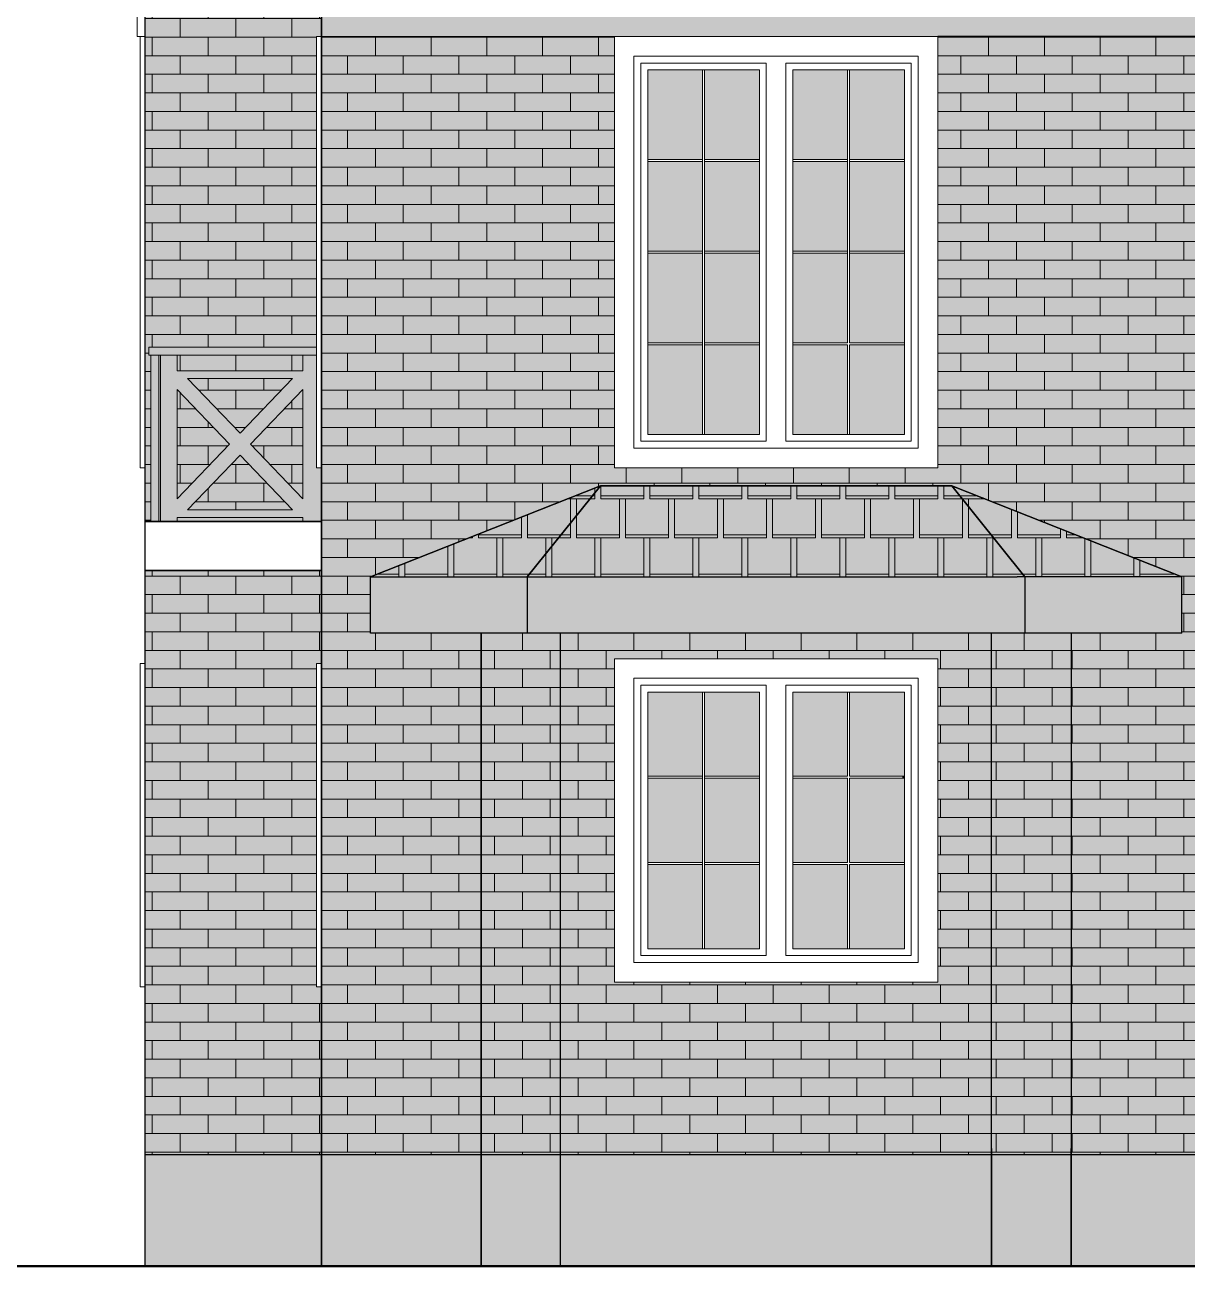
# Model space of a CAD drawing. Header units: millimetres. Extents: x -56498 to 234605, y -296269 to -29969.
# Drawn here: x 206451 to 212382, y -106517 to -100182 of the extents above; entities that cross this region are included whole.
import ezdxf

# ---------------------------------------------------------------- set-up
doc = ezdxf.new("R2010")
doc.units = ezdxf.units.MM
doc.header["$LTSCALE"] = 100
for name, color, linetype, lineweight in [('0.3', 7, 'Continuous', 30), ('0.5', 7, 'Continuous', 50), ('Тонкі 0.18', 142, 'Continuous', 18), ('Штрихування 0.09', 253, 'Continuous', 9)]:
    doc.layers.add(name, color=color, linetype=linetype, lineweight=lineweight)

msp = doc.modelspace()

# ---------------------------------------------------------------- hatches: boundary and pattern name
at = {"layer": 'Тонкі 0.18', "ltscale": 0.75, "true_color": 0xf4ebd8}
h = msp.add_hatch(color=254, dxfattribs=at)
h.paths.add_polyline_path([(207870.297, -102696.587), (207227.916, -102696.587), (207227.916, -102716.592), (207870.297, -102716.592)], flags=17)
h.paths.add_polyline_path([(207144.102, -101866.617), (207134.122, -101866.617), (207134.122, -102716.592), (207144.102, -102716.592)], flags=17)
h.paths.add_polyline_path([(207939.166, -104241.549), (207064.128, -104241.549), (207064.128, -105946.592), (207964.153, -105946.592), (207964.153, -105091.65), (207939.166, -105091.65)])
h.paths.add_polyline_path([(207939.166, -100241.645), (207964.153, -100241.645), (207964.153, -100121.588), (207964.153, -99172.014), (207459.141, -99994.328), (207459.141, -99901.809), (207064.128, -99901.809), (207064.128, -101066.625), (207939.166, -101066.625)])
h.paths.add_polyline_path([(207939.166, -101066.625), (207064.128, -101066.625), (207064.128, -102716.592), (207094.128, -102716.592), (207094.128, -101866.617), (207084.148, -101866.617), (207084.148, -101826.623), (207144.102, -101826.623), (207939.166, -101826.623)])
h.paths.add_polyline_path([(207939.166, -103441.616), (207964.153, -103441.616), (207964.153, -102966.591), (207064.128, -102966.591), (207064.128, -104241.586), (207939.166, -104241.586)])
h.paths.add_polyline_path([(207870.297, -101866.617), (207227.916, -101866.617), (207227.916, -101946.605), (207870.297, -101946.605)], flags=17)
h.paths.add_polyline_path([(207816.871, -101986.599), (207281.342, -101986.599), (207549.144, -102265.882)], flags=17)
h.paths.add_polyline_path([(207495.644, -102321.634), (207227.916, -102042.351), (207227.916, -102600.841)], flags=17)
h.paths.add_polyline_path([(207549.144, -102377.385), (207281.342, -102656.593), (207816.871, -102656.593)], flags=17)
h.paths.add_polyline_path([(207870.297, -102042.351), (207602.569, -102321.634), (207870.297, -102600.841)], flags=17)
h = msp.add_hatch(color=254, dxfattribs=at)
h.paths.add_polyline_path([(212604.153, -100241.645), (211109.175, -100241.645), (211109.175, -101066.625), (212604.153, -101066.625)])
h.paths.add_polyline_path([(209459.141, -100241.645), (207964.153, -100241.645), (207964.153, -101066.625), (209459.141, -101066.625)])
h.paths.add_polyline_path([(209459.141, -101066.625), (207964.153, -101066.625), (207964.153, -105946.592), (208779.191, -105946.592), (208779.191, -103286.817), (208214.153, -103286.817), (208214.153, -102998.08), (209387.707, -102533.459), (211180.609, -102533.459), (212354.164, -102998.08), (212354.164, -103286.817), (211789.114, -103286.817), (211789.114, -105916.592), (211789.114, -105946.592), (212604.153, -105946.592), (212604.153, -105341.593), (212604.153, -104741.608), (212604.153, -103214.633), (212604.153, -101066.625), (211109.175, -101066.625), (211109.175, -102441.616), (209459.141, -102441.616)])
at = {"layer": 'Тонкі 0.18', "ltscale": 0.75, "true_color": 0xa64f21}
h = msp.add_hatch(color=34, dxfattribs=at)
h.paths.add_polyline_path([(211180.609, -102533.459), (209387.707, -102533.459), (209014.153, -102998.08), (209054.324, -102998.08), (211513.917, -102998.08), (211554.164, -102998.08)])
h.paths.add_polyline_path([(209387.707, -102533.459), (208214.153, -102998.08), (209014.153, -102998.08)])
h.paths.add_polyline_path([(211180.609, -102533.459), (211554.164, -102998.08), (212354.164, -102998.08)])
at = {"layer": 'Тонкі 0.18', "ltscale": 0.75, "true_color": 0xf4ebd8}
h = msp.add_hatch(color=254, dxfattribs=at)
h.paths.add_polyline_path([(211384.112, -103286.817), (209184.193, -103286.817), (209184.193, -104241.586), (209459.141, -104241.586), (209459.141, -103416.569), (211109.1, -103416.569), (211109.175, -103416.569), (211109.175, -104241.586), (211384.112, -104241.586)])
h.paths.add_polyline_path([(211384.112, -104241.586), (211109.175, -104241.586), (211109.175, -105066.603), (209459.141, -105066.603), (209459.141, -104241.586), (209184.193, -104241.586), (209184.193, -105946.592), (211384.112, -105946.592), (211384.112, -105916.592)])
h.paths.add_polyline_path([(211789.114, -103286.817), (211384.112, -103286.817), (211384.112, -105916.592), (211384.112, -105946.592), (211789.114, -105946.592), (211789.114, -105916.592)])
h.paths.add_polyline_path([(209184.193, -103286.817), (208779.191, -103286.817), (208779.191, -105946.592), (209184.193, -105946.592)])
at = {"layer": 'Тонкі 0.18', "ltscale": 0.75, "true_color": 0xcfd0cf}
h = msp.add_hatch(color=254, dxfattribs=at)
h.paths.add_polyline_path([(221904.129, -105946.592), (221004.104, -105946.592), (221004.104, -106516.577), (221904.129, -106516.577)])
h.paths.add_polyline_path([(221004.104, -105946.592), (220189.066, -105946.592), (220189.066, -106516.577), (221004.104, -106516.577)])
h.paths.add_polyline_path([(220189.066, -105946.592), (219784.064, -105946.592), (219784.064, -106516.577), (220189.066, -106516.577)])
h.paths.add_polyline_path([(219784.064, -105946.592), (217584.145, -105946.592), (217584.145, -106516.577), (219784.064, -106516.577)])
h.paths.add_polyline_path([(217584.145, -105946.592), (217179.143, -105946.592), (217179.143, -106516.577), (217584.145, -106516.577)])
h.paths.add_polyline_path([(217179.143, -105946.592), (216364.104, -105946.592), (216364.104, -106516.577), (216559.089, -106516.577), (217179.143, -106516.577)])
h.paths.add_polyline_path([(215014.104, -105946.592), (213954.153, -105946.592), (213954.153, -106341.594), (213954.153, -106516.577), (215014.104, -106516.577)])
h.paths.add_polyline_path([(212604.153, -105946.592), (211789.114, -105946.592), (211789.114, -106516.577), (212604.153, -106516.577)])
h.paths.add_polyline_path([(211789.114, -105946.592), (211384.112, -105946.592), (211384.112, -106516.577), (211789.114, -106516.577)])
h.paths.add_polyline_path([(211384.112, -105946.592), (209184.193, -105946.592), (209184.193, -106516.577), (211384.112, -106516.577)])
h.paths.add_polyline_path([(209184.193, -105946.592), (208779.191, -105946.592), (208779.191, -106516.577), (209184.193, -106516.577)])
h.paths.add_polyline_path([(208779.191, -105946.592), (207964.153, -105946.592), (207964.153, -106516.577), (208779.191, -106516.577)])
h.paths.add_polyline_path([(207964.153, -105946.592), (207064.128, -105946.592), (207064.128, -106516.577), (207964.153, -106516.577)])
at = {"layer": 'Штрихування 0.09', "true_color": 0xa64f21}
h = msp.add_hatch(color=34, dxfattribs=at)
h.paths.add_polyline_path([(212604.153, -99172.078), (212554.759, -99091.649), (208013.508, -99091.649), (207964.153, -99172.014), (207964.153, -100121.588), (208084.135, -100121.588), (208084.135, -99211.631), (212604.153, -99211.631)])
h.paths.add_polyline_path([(212604.153, -99211.631), (212484.171, -99211.631), (212484.171, -100121.588), (212604.153, -100121.588)], flags=17)
h.paths.add_polyline_path([(212604.153, -100121.588), (207964.153, -100121.588), (207964.153, -100241.645), (212604.153, -100241.645)])
h.paths.add_polyline_path([(211766.664, -99211.631), (211646.682, -99211.631), (211646.682, -100121.588), (211766.664, -100121.588)], flags=16)
h.paths.add_polyline_path([(210929.165, -99211.631), (210809.107, -99211.631), (210809.107, -99291.019), (210809.107, -100121.588), (210929.165, -100121.588)], flags=16)
h.paths.add_polyline_path([(210809.107, -99291.019), (210809.107, -99211.631), (210717.489, -99211.631), (210284.158, -99587.185), (209850.752, -99211.631), (209759.134, -99211.631), (209759.134, -99291.019), (210192.54, -99666.647), (209759.134, -100042.201), (209759.134, -100121.588), (209850.752, -100121.588), (210284.158, -99746.035), (210717.489, -100121.588), (210809.107, -100121.588), (210809.107, -100042.201), (210375.777, -99666.647)], flags=17)
h.paths.add_polyline_path([(209759.134, -99211.631), (209639.152, -99211.631), (209639.152, -100121.588), (209759.134, -100121.588), (209759.134, -100042.201)])
h.paths.add_polyline_path([(208921.634, -99211.631), (208801.652, -99211.631), (208801.652, -100121.588), (208921.634, -100121.588)], flags=16)
at = {"layer": 'Штрихування 0.09', "ltscale": 0.75}
h = msp.add_hatch(dxfattribs=at)
h.set_pattern_fill('AR-BRSTD', color=256, scale=1.4, style=0)
h.paths.add_polyline_path([(207939.166, -104241.549), (207064.128, -104241.549), (207064.128, -105946.592), (207964.153, -105946.592), (207964.153, -105091.65), (207939.166, -105091.65)])
h.paths.add_polyline_path([(207939.166, -100241.645), (207964.153, -100241.645), (207964.153, -100121.588), (207964.153, -99172.014), (207459.141, -99994.328), (207459.141, -99901.809), (207064.128, -99901.809), (207064.128, -101066.625), (207939.166, -101066.625)])
h.paths.add_polyline_path([(207939.166, -101066.625), (207064.128, -101066.625), (207064.128, -102716.592), (207094.128, -102716.592), (207094.128, -101866.617), (207084.148, -101866.617), (207084.148, -101826.623), (207144.102, -101826.623), (207939.166, -101826.623)])
h.paths.add_polyline_path([(207939.166, -103441.616), (207964.153, -103441.616), (207964.153, -102966.591), (207064.128, -102966.591), (207064.128, -104241.586), (207939.166, -104241.586)])
h.paths.add_polyline_path([(207870.297, -101866.617), (207227.916, -101866.617), (207227.916, -101946.605), (207870.297, -101946.605)], flags=17)
h.paths.add_polyline_path([(207816.871, -101986.599), (207281.342, -101986.599), (207549.144, -102265.882)], flags=17)
h.paths.add_polyline_path([(207495.644, -102321.634), (207227.916, -102042.351), (207227.916, -102600.841)], flags=17)
h.paths.add_polyline_path([(207549.144, -102377.385), (207281.342, -102656.593), (207816.871, -102656.593)], flags=17)
h.paths.add_polyline_path([(207870.297, -102042.351), (207602.569, -102321.634), (207870.297, -102600.841)], flags=17)
at = {"layer": 'Штрихування 0.09'}
h = msp.add_hatch(dxfattribs=at)
h.set_pattern_fill('AR-BRSTD', color=256, scale=1.4, style=0)
h.paths.add_polyline_path([(212604.153, -100241.645), (211109.175, -100241.645), (211109.175, -101066.625), (212604.153, -101066.625)])
h.paths.add_polyline_path([(209459.141, -100241.645), (207964.153, -100241.645), (207964.153, -101066.625), (209459.141, -101066.625)])
h.paths.add_polyline_path([(209459.141, -101066.625), (207964.153, -101066.625), (207964.153, -105946.592), (208779.191, -105946.592), (208779.191, -103286.817), (208214.153, -103286.817), (208214.153, -102998.08), (209387.707, -102533.459), (211180.609, -102533.459), (212354.164, -102998.08), (212354.164, -103286.817), (211789.114, -103286.817), (211789.114, -105916.592), (211789.114, -105946.592), (212604.153, -105946.592), (212604.153, -105341.593), (212604.153, -104741.608), (212604.153, -103214.633), (212604.153, -101066.625), (211109.175, -101066.625), (211109.175, -102441.616), (209459.141, -102441.616)])
for points in [[(210334.132, -100376.635), (210234.109, -100376.635), (210234.109, -100376.935), (210334.132, -100376.935), (210334.132, -100376.635)], [(210929.165, -104016.554), (210929.165, -104026.534), (210939.144, -104026.534), (210939.144, -104016.554), (210929.165, -104016.554)]]:
    msp.add_hatch(color=256, dxfattribs=at).paths.add_polyline_path(points, flags=0)
h = msp.add_hatch(color=7, dxfattribs=at)
h.set_gradient(color1=(209, 255, 255), color2=(250, 255, 255), one_color=1, tint=0.99, name='CYLINDER')
h.paths.add_polyline_path([(210939.144, -100411.601), (210659.111, -100411.601), (210659.111, -100869.094), (210939.144, -100869.094)])
h.paths.add_polyline_path([(210649.131, -100411.601), (210369.173, -100411.601), (210369.173, -100869.094), (210649.131, -100869.094)])
h.paths.add_polyline_path([(210649.131, -100879.148), (210369.173, -100879.148), (210369.173, -101336.641), (210649.131, -101336.641)])
h.paths.add_polyline_path([(210939.144, -100879.148), (210659.111, -100879.148), (210659.111, -101336.641), (210939.144, -101336.641)])
h.paths.add_polyline_path([(210939.144, -101346.62), (210659.111, -101346.62), (210659.111, -101804.113), (210939.144, -101804.113)])
h.paths.add_polyline_path([(210649.131, -101346.62), (210369.173, -101346.62), (210369.173, -101804.113), (210649.131, -101804.113)])
h.paths.add_polyline_path([(210649.131, -101814.093), (210369.173, -101814.093), (210369.173, -102271.585), (210649.131, -102271.585)])
h.paths.add_polyline_path([(210939.144, -101814.093), (210659.111, -101814.093), (210659.111, -102271.585), (210939.144, -102271.585)])
h.paths.add_polyline_path([(210199.143, -101814.093), (209919.11, -101814.093), (209919.11, -102271.585), (210199.143, -102271.585)])
h.paths.add_polyline_path([(209909.13, -101814.093), (209629.172, -101814.093), (209629.172, -102271.585), (209909.13, -102271.585)])
h.paths.add_polyline_path([(209909.13, -101346.62), (209629.172, -101346.62), (209629.172, -101804.113), (209909.13, -101804.113)])
h.paths.add_polyline_path([(210199.143, -101346.62), (209919.11, -101346.62), (209919.11, -101804.113), (210199.143, -101804.113)])
h.paths.add_polyline_path([(210199.143, -100879.148), (209919.11, -100879.148), (209919.11, -101336.641), (210199.143, -101336.641)])
h.paths.add_polyline_path([(209909.13, -100879.148), (209629.172, -100879.148), (209629.172, -101336.641), (209909.13, -101336.641)])
h.paths.add_polyline_path([(209909.13, -100411.601), (209629.172, -100411.601), (209629.172, -100869.094), (209909.13, -100869.094)])
h.paths.add_polyline_path([(210199.143, -100411.601), (209919.11, -100411.601), (209919.11, -100869.094), (210199.143, -100869.094)])
at = {"layer": 'Штрихування 0.09', "true_color": 0x8f4e35}
h = msp.add_hatch(color=27, dxfattribs=at)
h.paths.add_polyline_path([(207939.166, -101826.623), (207144.102, -101826.623), (207084.148, -101826.623), (207084.148, -101866.617), (207144.102, -101866.617), (207939.166, -101866.617)])
h.paths.add_polyline_path([(207939.166, -101866.617), (207870.297, -101866.617), (207870.297, -101946.605), (207227.916, -101946.605), (207227.916, -101866.617), (207144.102, -101866.617), (207144.102, -102716.592), (207227.916, -102716.592), (207227.916, -102696.587), (207870.297, -102696.587), (207870.297, -102716.592), (207964.153, -102716.592), (207964.153, -102441.616), (207939.166, -102441.616)])
h.paths.add_polyline_path([(207870.297, -102042.351), (207870.297, -102600.841), (207602.569, -102321.634)], flags=16)
h.paths.add_polyline_path([(207816.871, -101986.599), (207549.144, -102265.882), (207281.342, -101986.599)], flags=16)
h.paths.add_polyline_path([(207549.144, -102377.385), (207816.871, -102656.593), (207281.342, -102656.593)], flags=16)
h.paths.add_polyline_path([(207495.644, -102321.634), (207227.916, -102600.841), (207227.916, -102042.351)], flags=16)
h.paths.add_polyline_path([(207134.122, -101866.617), (207094.128, -101866.617), (207094.128, -102716.592), (207134.122, -102716.592)])
at = {"layer": 'Штрихування 0.09', "ltscale": 0.75}
h = msp.add_hatch(dxfattribs=at)
h.set_pattern_fill('SQSHNGLE', color=256, scale=500, style=0, pattern_type=2)
h.set_pattern_definition([(0, (42015, 0), (125, 200), [220, -30]), (0, (42015, 15), (125, 200), [220, -30]), (90, (42235, 0), (-125, 200), [200, -200]), (90, (42265, 0), (-125, 200), [200, -200])])
h.paths.add_polyline_path([(211180.609, -102533.459), (209387.707, -102533.459), (209014.153, -102998.08), (209054.324, -102998.08), (211513.917, -102998.08), (211554.164, -102998.08)])
h.paths.add_polyline_path([(209387.707, -102533.459), (208214.153, -102998.08), (209014.153, -102998.08)])
h.paths.add_polyline_path([(211180.609, -102533.459), (211554.164, -102998.08), (212354.164, -102998.08)])
at = {"layer": 'Штрихування 0.09', "true_color": 0xa64517}
h = msp.add_hatch(color=34, dxfattribs=at)
h.paths.add_polyline_path([(209014.153, -102998.08), (208214.153, -102998.08), (208214.153, -103286.817), (209014.153, -103286.817)])
h.paths.add_polyline_path([(211554.164, -102998.08), (211513.992, -102998.08), (209054.324, -102998.08), (209014.153, -102998.08), (209014.153, -103286.817), (211554.164, -103286.817)])
h.paths.add_polyline_path([(212354.164, -102998.08), (211554.164, -102998.08), (211554.164, -103286.817), (212354.164, -103286.817)])
at = {"layer": 'Штрихування 0.09', "ltscale": 0.75}
h = msp.add_hatch(dxfattribs=at)
h.set_pattern_fill('AR-BRSTD', color=256, scale=1.4, style=0)
h.set_pattern_definition([(0, (42000, 0), (0, 94.83852), []), (90, (42000, 0), (-142.24, 94.83852), [94.83852, -94.83852])])
h.paths.add_polyline_path([(211384.112, -103286.817), (209184.193, -103286.817), (209184.193, -104241.586), (209459.141, -104241.586), (209459.141, -103416.569), (211109.1, -103416.569), (211109.175, -103416.569), (211109.175, -104241.586), (211384.112, -104241.586)])
h.paths.add_polyline_path([(211384.112, -104241.586), (211109.175, -104241.586), (211109.175, -105066.603), (209459.141, -105066.603), (209459.141, -104241.586), (209184.193, -104241.586), (209184.193, -105946.592), (211384.112, -105946.592), (211384.112, -105916.592)])
h.paths.add_polyline_path([(211789.114, -103286.817), (211384.112, -103286.817), (211384.112, -105916.592), (211384.112, -105946.592), (211789.114, -105946.592), (211789.114, -105916.592)])
h.paths.add_polyline_path([(209184.193, -103286.817), (208779.191, -103286.817), (208779.191, -105946.592), (209184.193, -105946.592)])
at = {"layer": 'Штрихування 0.09'}
h = msp.add_hatch(color=7, dxfattribs=at)
h.set_gradient(color1=(209, 255, 255), color2=(250, 255, 255), one_color=1, tint=0.99, name='CYLINDER')
h.paths.add_polyline_path([(210939.144, -103586.6), (210659.111, -103586.6), (210659.111, -104016.554), (210939.144, -104016.554)])
h.paths.add_polyline_path([(210649.131, -103586.6), (210369.173, -103586.6), (210369.173, -104016.554), (210649.131, -104016.554)])
h.paths.add_polyline_path([(210649.131, -104026.534), (210369.173, -104026.534), (210369.173, -104456.563), (210649.131, -104456.563)])
h.paths.add_polyline_path([(210939.144, -104026.534), (210659.111, -104026.534), (210659.111, -104456.563), (210939.144, -104456.563)])
h.paths.add_polyline_path([(210939.144, -104466.543), (210659.111, -104466.543), (210659.111, -104896.572), (210939.144, -104896.572)])
h.paths.add_polyline_path([(210649.131, -104466.543), (210369.173, -104466.543), (210369.173, -104896.572), (210649.131, -104896.572)])
h.paths.add_polyline_path([(210199.143, -104466.543), (209919.11, -104466.543), (209919.11, -104896.572), (210199.143, -104896.572)])
h.paths.add_polyline_path([(209909.13, -104466.543), (209629.172, -104466.543), (209629.172, -104896.572), (209909.13, -104896.572)])
h.paths.add_polyline_path([(209909.13, -104026.534), (209629.172, -104026.534), (209629.172, -104456.563), (209909.13, -104456.563)])
h.paths.add_polyline_path([(210199.143, -104026.534), (209919.11, -104026.534), (209919.11, -104456.563), (210199.143, -104456.563)])
h.paths.add_polyline_path([(210199.143, -103586.6), (209919.11, -103586.6), (209919.11, -104016.554), (210199.143, -104016.554)])
h.paths.add_polyline_path([(209909.13, -103586.6), (209629.172, -103586.6), (209629.172, -104016.554), (209909.13, -104016.554)])
at = {"layer": 'Штрихування 0.09', "ltscale": 0.75}
h = msp.add_hatch(dxfattribs=at)
h.set_pattern_fill('FLGSTONE', scale=1000, angle=30, style=0, pattern_type=2)
h.set_pattern_definition([(30, (42000, 0), (-500, 866.0254), [200, -800]), (30, (42635.5, 459.3), (-500, 866.0254), [180, -820]), (30, (42632.8, 503.9), (-500, 866.0254), [160, -840]), (30, (42171.8, 422.5), (-500, 866.0254), [120, -40, 80, -760]), (30, (41850, 259.8), (-500, 866.0254), [60, -840, 60, -40]), (30, (42169.1, 467.1), (-500, 866.0254), [200, -800]), (30, (42626.7, 754.4), (-500, 866.0254), [140, -860]), (30, (42131.1, 653), (-500, 866.0254), [140, -40, 260, -560]), (30, (42128.4, 697.7), (-500, 866.0254), [240, -40, 60, -40, 40, -580]), (30, (41957.1, 714.3), (-500, 866.0254), [100, -900]), (30, (41937.1, 748.9), (-500, 866.0254), [120, -880]), (30, (42100.3, 866.2), (-500, 866.0254), [100, -900]), (30, (41743.9, 683.5), (-500, 866.0254), [100, -900]), (30, (42080.3, 900.9), (-500, 866.0254), [120, -880]), (30, (41689.3, 698.2), (-500, 866.0254), [120, -880]), (30, (41797.8, 830.1), (-500, 866.0254), [240, -240, 80, -40, 120, -280]), (30, (41777.8, 864.8), (-500, 866.0254), [240, -240, 240, -280]), (30, (41520, 831.4), (-500, 866.0254), [200, -800]), (120, (42000, 0), (-866.0254, -500), [300, -540, 120, -40]), (120, (42173.2, 100), (-866.0254, -500), [160, -600, 200, -40]), (120, (42207.8, 120), (-866.0254, -500), [160, -600, 60, -40, 100, -40]), (120, (42134.4, 447.1), (-866.0254, -500), [60, -940]), (120, (42169.1, 467.1), (-866.0254, -500), [60, -940]), (120, (42093.7, 677.7), (-866.0254, -500), [100, -900]), (120, (42128.4, 697.7), (-866.0254, -500), [100, -900]), (120, (42390.3, 363.9), (-866.0254, -500), [160, -460, 340, -40]), (120, (42342.3, 567.1), (-866.0254, -500), [180, -820]), (120, (42376.9, 587.1), (-866.0254, -500), [180, -820]), (120, (42355.7, 343.9), (-866.0254, -500), [160, -440, 100, -40, 220, -40]), (120, (42178.9, 1050.1), (-866.0254, -500), [180, -820]), (120, (42193.5, 1104.8), (-866.0254, -500), [160, -840]), (120, (42598.2, 483.9), (-866.0254, -500), [80, -920]), (120, (42632.8, 503.9), (-866.0254, -500), [80, -340, 280, -300]), (120, (42457.5, 887.7), (-866.0254, -500), [280, -720]), (120, (42592.1, 734.4), (-866.0254, -500), [160, -840]), (120, (42626.7, 754.4), (-866.0254, -500), [160, -840]), (120, (42771.4, 583.9), (-866.0254, -500), [180, -560, 220, -40]), (75, (41700, 519.6), (-500, 866.0253), [169.7056, -1244.508]), (75, (41881.96, 324.45), (-500, 866.0253), [169.7056, -1244.508]), (75, (41926.6, 327.1), (-500, 866.0253), [169.7056, -1244.508]), (75, (42090.5, 283.2), (-500, 866.0253), [169.7056, -1244.508]), (75, (42127.85, 258.56), (-500, 866.0253), [169.7056, -1244.058]), (75, (42568.9, 374.64), (-500, 866.0253), [113.137, -1301.0765]), (75, (42592.8, 573.2), (-500, 866.0253), [141.4213, -1272.792]), (75, (42555.5, 597.85), (-500, 866.0253), [141.4213, -1272.792]), (75, (42492.1, 907.65), (-500, 866.0253), [254.5584, -1159.655]), (75, (42546.74, 893), (-500, 866.0253), [84.853, -1329.3607]), (75, (42613.54, 377.3), (-500, 866.0253), [84.853, -1329.3607]), (75, (42078.4, 784.26), (-500, 866.0253), [84.853, -1329.3607]), (75, (42041.05, 808.9), (-500, 866.0253), [56.5685, -1357.645]), (165, (41912.5, 711.6), (-866.0253, -500), [84.853, -1329.3607]), (165, (41937.1, 748.9), (-866.0253, -500), [113.137, -1301.0765]), (345, (42421.4, 1190.14), (866.0253, 500), [141.4213, -1272.792]), (345, (41926.6, 327.1), (866.0253, 500), [169.7056, -1244.508]), (345, (41901.96, 289.8), (866.0253, 500), [197.99, -1216.2237]), (345, (41580, 727.46), (866.0253, 500), [113.137, -1301.0765]), (236.56505, (42355.7, 343.92), (-866.0254, -500), [268.33, -1967.738]), (236.56505, (42375.7, 309.3), (-866.0254, -500), [268.33, -1967.738]), (183.43495, (42101.77, 543.73), (-866.0254, -500), [134.16, -44.72, 223.61, -1833.578]), (183.43495, (42104.45, 499.1), (-866.0254, -500), [134.16, -44.72, 223.61, -1833.578]), (183.43495, (42588.9, 340), (-866.0254, -500), [178.8854, -2057.1826]), (183.43495, (42568.9, 374.64), (-866.0254, -500), [178.8854, -2057.1826]), (183.43495, (42558.2, 553.2), (-866.0254, -500), [178.8854, -2057.1826]), (183.43495, (42555.5, 597.85), (-866.0254, -500), [178.8854, -2057.1826]), (93.43495, (41923.2, 533), (-500, 866.0254), [178.8854, -2057.1826]), (93.43495, (41967.85, 535.7), (-500, 866.0254), [178.8854, -2057.1826]), (93.43495, (42221.58, 936.2), (-500, 866.0254), [134.16, -2101.908]), (93.43495, (42139.1, 519.1), (-500, 866.0254), [134.16, -2101.908]), (93.43495, (42101.77, 543.73), (-500, 866.0254), [134.16, -2101.908]), (93.43495, (42184.26, 960.86), (-500, 866.0254), [89.4427, -2146.6253]), (326.56505, (42186.94, 916.2), (500, -866.0254), [178.8854, -2057.1826]), (326.56505, (42221.58, 936.2), (500, -866.0254), [178.8854, -2057.1826])])
h.paths.add_polyline_path([(221904.129, -105946.592), (221004.104, -105946.592), (221004.104, -106516.577), (221904.129, -106516.577)])
h.paths.add_polyline_path([(221004.104, -105946.592), (220189.066, -105946.592), (220189.066, -106516.577), (221004.104, -106516.577)])
h.paths.add_polyline_path([(220189.066, -105946.592), (219784.064, -105946.592), (219784.064, -106516.577), (220189.066, -106516.577)])
h.paths.add_polyline_path([(219784.064, -105946.592), (217584.145, -105946.592), (217584.145, -106516.577), (219784.064, -106516.577)])
h.paths.add_polyline_path([(217584.145, -105946.592), (217179.143, -105946.592), (217179.143, -106516.577), (217584.145, -106516.577)])
h.paths.add_polyline_path([(217179.143, -105946.592), (216364.104, -105946.592), (216364.104, -106516.577), (216559.089, -106516.577), (217179.143, -106516.577)])
h.paths.add_polyline_path([(215014.104, -105946.592), (213954.153, -105946.592), (213954.153, -106341.594), (213954.153, -106516.577), (215014.104, -106516.577)])
h.paths.add_polyline_path([(212604.153, -105946.592), (211789.114, -105946.592), (211789.114, -106516.577), (212604.153, -106516.577)])
h.paths.add_polyline_path([(211789.114, -105946.592), (211384.112, -105946.592), (211384.112, -106516.577), (211789.114, -106516.577)])
h.paths.add_polyline_path([(211384.112, -105946.592), (209184.193, -105946.592), (209184.193, -106516.577), (211384.112, -106516.577)])
h.paths.add_polyline_path([(209184.193, -105946.592), (208779.191, -105946.592), (208779.191, -106516.577), (209184.193, -106516.577)])
h.paths.add_polyline_path([(208779.191, -105946.592), (207964.153, -105946.592), (207964.153, -106516.577), (208779.191, -106516.577)])
h.paths.add_polyline_path([(207964.153, -105946.592), (207064.128, -105946.592), (207064.128, -106516.577), (207964.153, -106516.577)])

# ---------------------------------------------------------------- linework, layer by layer
for p, q in [((207964.153, -100121.588), (207964.153, -100241.645)), ((212604.153, -100241.645), (211109.175, -100241.645))]:
    msp.add_line(p, q)
at = {"layer": '0.3'}
for p, q in [((207964.153, -100241.645), (207964.153, -99172.014)), ((207064.128, -99901.809), (207064.128, -104866.618)), ((207064.128, -99901.809), (207064.128, -106516.577)), ((207964.153, -100241.645), (207964.153, -106516.577)), ((207964.153, -106516.577), (207964.153, -100241.645)), ((209387.707, -102533.459), (208214.153, -102998.08)), ((208214.153, -102998.08), (209387.707, -102533.459)), ((209387.707, -102533.459), (208214.153, -102998.08)), ((209387.707, -102533.459), (209014.153, -102998.08)), ((209014.153, -102998.08), (209387.707, -102533.459)), ((209014.153, -102998.08), (209387.707, -102533.459)), ((211180.609, -102533.459), (209387.707, -102533.459)), ((209387.707, -102533.459), (211180.609, -102533.459)), ((211180.609, -102533.459), (209387.707, -102533.459)), ((211180.609, -102533.459), (211554.164, -102998.08)), ((211180.609, -102533.459), (212354.164, -102998.08)), ((211554.164, -102998.08), (211180.609, -102533.459)), ((212354.164, -102998.08), (211180.609, -102533.459)), ((211554.164, -102998.08), (211180.609, -102533.459)), ((211180.609, -102533.459), (212354.164, -102998.08)), ((207964.153, -102716.592), (207064.128, -102716.592)), ((207064.128, -102716.592), (207964.153, -102716.592)), ((207964.153, -102966.591), (207064.128, -102966.591)), ((207064.128, -102966.591), (207964.153, -102966.591)), ((208214.153, -102998.08), (209054.324, -102998.08)), ((208214.153, -103286.817), (208214.153, -102998.08)), ((208214.153, -102998.08), (209054.324, -102998.08)), ((209014.153, -102998.08), (209014.153, -103286.817)), ((209054.324, -102998.08), (211513.917, -102998.08)), ((209054.324, -102998.08), (211513.917, -102998.08)), ((212354.164, -102998.08), (211513.992, -102998.08)), ((212354.164, -102998.08), (211513.992, -102998.08)), ((211554.164, -102998.08), (211554.164, -103286.817)), ((212354.164, -103286.817), (212354.164, -102998.08)), ((212354.164, -103286.817), (208214.153, -103286.817)), ((208779.191, -106516.577), (208779.191, -103286.817)), ((208779.191, -103286.817), (208779.191, -106516.577)), ((208779.191, -106516.577), (208779.191, -103286.817)), ((209184.193, -106516.577), (209184.193, -103286.817)), ((211384.112, -105916.592), (211384.112, -103286.817)), ((211789.114, -103286.817), (211789.114, -105916.592)), ((211384.112, -106516.577), (211384.112, -105916.592)), ((211384.112, -105916.592), (211384.112, -106516.577)), ((211384.112, -106516.577), (211384.112, -105916.592)), ((211789.114, -106516.577), (211789.114, -105916.592)), ((211789.114, -105916.592), (211789.114, -106516.577)), ((211789.114, -106516.577), (211789.114, -105916.592)), ((207064.128, -105946.592), (212604.153, -105946.592))]:
    msp.add_line(p, q, dxfattribs=at)
at = {"layer": '0.5'}
for p, q in [((224509.109, -106516.577), (204459.148, -106516.577)), ((205659.148, -106516.577), (224509.109, -106516.577))]:
    msp.add_line(p, q, dxfattribs=at)
at = {"layer": 'Тонкі 0.18'}
for p, q in [((209459.141, -100241.645), (207964.153, -100241.645)), ((207964.153, -100241.645), (212604.153, -100241.645)), ((209459.141, -102441.616), (209459.141, -100241.645)), ((209459.141, -102441.616), (209459.141, -100241.645)), ((211109.1, -100241.645), (211109.1, -102441.616)), ((211109.175, -100241.645), (211109.175, -102441.616)), ((209559.164, -100341.593), (209559.164, -102341.593)), ((211009.153, -100341.593), (209559.164, -100341.593)), ((211009.153, -102341.593), (211009.153, -100341.593)), ((207084.148, -101866.617), (207084.148, -101826.623)), ((207084.148, -101826.623), (207939.166, -101826.623)), ((207084.148, -101826.623), (207084.148, -101866.617)), ((207144.102, -101826.623), (207084.148, -101826.623)), ((207939.166, -101826.623), (207144.102, -101826.623)), ((207094.128, -101866.617), (207084.148, -101866.617)), ((207144.102, -101866.617), (207084.148, -101866.617)), ((207094.128, -102716.592), (207094.128, -101866.617)), ((207094.128, -101866.617), (207094.128, -102716.592)), ((207134.122, -101866.617), (207144.102, -101866.617)), ((207134.122, -102716.592), (207134.122, -101866.617)), ((207134.122, -101866.617), (207134.122, -102716.592)), ((207144.102, -101866.617), (207144.102, -102716.592)), ((207144.102, -101866.617), (207144.102, -102716.592)), ((207144.102, -101866.617), (207939.166, -101866.617)), ((207227.916, -101866.617), (207870.297, -101866.617)), ((207227.916, -101946.605), (207227.916, -101866.617)), ((207227.916, -101946.605), (207227.916, -101866.617)), ((207870.297, -101866.617), (207870.297, -101946.605)), ((207870.297, -101866.617), (207870.297, -101946.605)), ((207870.297, -101946.605), (207227.916, -101946.605)), ((207870.297, -101946.605), (207227.916, -101946.605)), ((207281.342, -101986.599), (207549.144, -102265.882)), ((207281.342, -101986.599), (207816.871, -101986.599)), ((207549.144, -102265.882), (207281.342, -101986.599)), ((207549.144, -102265.882), (207816.871, -101986.599)), ((207816.871, -101986.599), (207549.144, -102265.882)), ((207227.916, -102042.351), (207227.916, -102600.841)), ((207495.644, -102321.634), (207227.916, -102042.351)), ((207227.916, -102600.841), (207227.916, -102042.351)), ((207227.916, -102042.351), (207495.644, -102321.634)), ((207870.297, -102042.351), (207602.569, -102321.634)), ((207602.569, -102321.634), (207870.297, -102042.351)), ((207870.297, -102600.841), (207870.297, -102042.351)), ((207227.916, -102600.841), (207495.644, -102321.634)), ((207495.644, -102321.634), (207227.916, -102600.841)), ((207602.569, -102321.634), (207870.297, -102600.841)), ((207870.297, -102600.841), (207602.569, -102321.634)), ((209559.164, -102341.593), (211009.153, -102341.593)), ((207549.144, -102377.385), (207281.342, -102656.593)), ((207281.342, -102656.593), (207549.144, -102377.385)), ((207816.871, -102656.593), (207549.144, -102377.385)), ((207549.144, -102377.385), (207816.871, -102656.593)), ((211109.175, -102441.616), (209459.141, -102441.616)), ((211109.1, -102441.616), (209459.141, -102441.616)), ((207816.871, -102656.593), (207281.342, -102656.593)), ((207227.916, -102696.587), (207870.297, -102696.587)), ((207227.916, -102716.592), (207227.916, -102696.587)), ((207227.916, -102716.592), (207227.916, -102696.587)), ((207227.916, -102696.587), (207870.297, -102696.587)), ((207870.297, -102696.587), (207870.297, -102716.592)), ((207870.297, -102696.587), (207870.297, -102716.592)), ((209459.141, -105066.603), (209459.141, -103416.569)), ((209459.141, -103416.569), (211109.175, -103416.569)), ((209459.141, -103416.569), (209459.141, -105066.528)), ((211109.1, -103416.569), (209459.141, -103416.569)), ((211109.1, -105066.528), (211109.1, -103416.569)), ((211109.175, -103416.569), (211109.175, -105066.603)), ((209559.164, -104966.581), (209559.164, -103516.592)), ((209559.164, -103516.592), (211009.153, -103516.592)), ((211009.153, -103516.592), (211009.153, -104966.581)), ((211009.153, -104966.581), (209559.164, -104966.581)), ((209459.141, -105066.528), (211109.1, -105066.528)), ((211109.175, -105066.603), (209459.141, -105066.603))]:
    msp.add_line(p, q, dxfattribs=at)
at = {"layer": 'Штрихування 0.09'}
for p, q in [((207024.134, -100121.588), (207024.134, -100241.645)), ((207064.128, -100241.645), (207024.134, -100241.645)), ((207039.141, -100241.645), (207039.141, -102441.616)), ((207939.166, -100241.645), (207964.153, -100241.645)), ((207939.166, -102441.616), (207939.166, -100241.645)), ((207939.166, -100241.645), (207964.153, -100241.645)), ((209594.13, -102306.627), (209594.13, -100376.635)), ((209594.13, -100376.635), (210234.109, -100376.635)), ((210234.109, -100376.635), (210234.109, -102306.627)), ((210334.132, -102306.627), (210334.132, -100376.635)), ((210334.132, -100376.635), (210974.111, -100376.635)), ((210974.111, -100376.635), (210974.111, -102306.627)), ((209629.172, -100411.601), (209629.172, -102271.585)), ((210199.143, -100411.601), (209629.172, -100411.601)), ((209909.13, -100869.094), (209909.13, -100411.601)), ((209919.11, -100411.601), (209919.11, -100869.094)), ((210199.143, -102271.585), (210199.143, -100411.601)), ((210369.173, -100411.601), (210369.173, -102271.585)), ((210939.144, -100411.601), (210369.173, -100411.601)), ((210649.131, -100869.094), (210649.131, -100411.601)), ((210659.111, -100411.601), (210659.111, -100869.094)), ((210939.144, -102271.585), (210939.144, -100411.601)), ((209629.172, -100869.094), (209909.13, -100869.094)), ((209909.13, -100879.148), (209629.172, -100879.148)), ((209909.13, -100869.094), (209909.13, -100879.148)), ((209909.13, -101336.641), (209909.13, -100879.148)), ((209919.11, -100879.148), (209919.11, -100869.094)), ((209919.11, -100869.094), (210199.143, -100869.094)), ((209919.11, -100879.148), (209919.11, -101336.641)), ((210199.143, -100879.148), (209919.11, -100879.148)), ((210369.173, -100869.094), (210649.131, -100869.094)), ((210649.131, -100879.148), (210369.173, -100879.148)), ((210649.131, -100869.094), (210649.131, -100879.148)), ((210649.131, -101336.641), (210649.131, -100879.148)), ((210659.111, -100879.148), (210659.111, -100869.094)), ((210659.111, -100869.094), (210939.144, -100869.094)), ((210659.111, -100879.148), (210659.111, -101336.641)), ((210939.144, -100879.148), (210659.111, -100879.148)), ((209629.172, -101336.641), (209909.13, -101336.641)), ((209909.13, -101346.62), (209629.172, -101346.62)), ((209909.13, -101336.641), (209909.13, -101346.62)), ((209909.13, -101804.113), (209909.13, -101346.62)), ((209919.11, -101346.62), (209919.11, -101336.641)), ((209919.11, -101336.641), (210199.143, -101336.641)), ((209919.11, -101346.62), (209919.11, -101804.113)), ((210199.143, -101346.62), (209919.11, -101346.62)), ((210369.173, -101336.641), (210649.131, -101336.641)), ((210649.131, -101346.62), (210369.173, -101346.62)), ((210649.131, -101336.641), (210649.131, -101346.62)), ((210649.131, -101804.113), (210649.131, -101346.62)), ((210659.111, -101346.62), (210659.111, -101336.641)), ((210659.111, -101336.641), (210939.144, -101336.641)), ((210659.111, -101346.62), (210659.111, -101804.113)), ((210939.144, -101346.62), (210659.111, -101346.62)), ((209629.172, -101804.113), (209909.13, -101804.113)), ((209909.13, -101814.093), (209629.172, -101814.093)), ((209909.13, -101804.113), (209909.13, -101814.093)), ((209909.13, -102271.585), (209909.13, -101814.093)), ((209919.11, -101814.093), (209919.11, -101804.113)), ((209919.11, -101804.113), (210199.143, -101804.113)), ((209919.11, -101814.093), (209919.11, -102271.585)), ((210199.143, -101814.093), (209919.11, -101814.093)), ((210369.173, -101804.113), (210649.131, -101804.113)), ((210649.131, -101814.093), (210369.173, -101814.093)), ((210649.131, -102271.585), (210649.131, -101814.093)), ((210659.111, -101804.113), (210939.144, -101804.113)), ((210659.111, -101814.093), (210659.111, -102271.585)), ((210939.144, -101814.093), (210659.111, -101814.093)), ((210234.109, -102306.627), (209594.13, -102306.627)), ((209629.172, -102271.585), (210199.143, -102271.585)), ((210974.111, -102306.627), (210334.132, -102306.627)), ((210369.173, -102271.585), (210939.144, -102271.585)), ((207039.141, -102441.616), (207064.128, -102441.616)), ((207939.166, -102441.616), (207964.153, -102441.616)), ((207039.141, -105091.575), (207039.141, -103441.616)), ((207039.141, -103441.616), (207064.128, -103441.616)), ((207939.166, -105091.65), (207939.166, -103441.616)), ((207939.166, -103441.616), (207964.153, -103441.616)), ((207939.166, -103441.616), (207939.166, -105091.575)), ((207939.166, -103441.616), (207964.153, -103441.616)), ((209594.13, -103551.558), (209594.13, -104931.539)), ((210234.109, -103551.558), (209594.13, -103551.558)), ((210234.109, -104931.539), (210234.109, -103551.558)), ((210334.132, -103551.558), (210334.132, -104931.539)), ((210974.111, -103551.558), (210334.132, -103551.558)), ((210974.111, -104931.539), (210974.111, -103551.558)), ((209629.172, -104896.572), (209629.172, -103586.6)), ((209629.172, -103586.6), (210199.143, -103586.6)), ((209909.13, -103586.6), (209909.13, -104016.554)), ((209919.11, -104016.554), (209919.11, -103586.6)), ((210199.143, -103586.6), (210199.143, -104896.572)), ((210369.173, -104896.572), (210369.173, -103586.6)), ((210369.173, -103586.6), (210939.144, -103586.6)), ((210649.131, -103586.6), (210649.131, -104016.554)), ((210659.111, -104016.554), (210659.111, -103586.6)), ((210939.144, -103586.6), (210939.144, -104896.572)), ((209909.13, -104016.554), (209629.172, -104016.554)), ((209909.13, -104026.534), (209909.13, -104016.554)), ((210199.143, -104016.554), (209919.11, -104016.554)), ((209919.11, -104016.554), (209919.11, -104026.534)), ((210649.131, -104016.554), (210369.173, -104016.554)), ((210939.144, -104016.554), (210659.111, -104016.554)), ((209629.172, -104026.534), (209909.13, -104026.534)), ((209909.13, -104026.534), (209909.13, -104456.563)), ((209919.11, -104456.563), (209919.11, -104026.534)), ((209919.11, -104026.534), (210199.143, -104026.534)), ((210369.173, -104026.534), (210649.131, -104026.534)), ((210649.131, -104026.534), (210649.131, -104456.563)), ((210659.111, -104456.563), (210659.111, -104026.534)), ((210659.111, -104026.534), (210939.144, -104026.534)), ((209909.13, -104456.563), (209629.172, -104456.563)), ((209909.13, -104466.543), (209909.13, -104456.563)), ((210199.143, -104456.563), (209919.11, -104456.563)), ((209919.11, -104456.563), (209919.11, -104466.543)), ((210649.131, -104456.563), (210369.173, -104456.563)), ((210939.144, -104456.563), (210659.111, -104456.563)), ((209629.172, -104466.543), (209909.13, -104466.543)), ((209909.13, -104466.543), (209909.13, -104896.572)), ((209919.11, -104896.572), (209919.11, -104466.543)), ((209919.11, -104466.543), (210199.143, -104466.543)), ((210369.173, -104466.543), (210649.131, -104466.543)), ((210649.131, -104466.543), (210649.131, -104896.572)), ((210659.111, -104896.572), (210659.111, -104466.543)), ((210659.111, -104466.543), (210939.144, -104466.543)), ((210199.143, -104896.572), (209629.172, -104896.572)), ((210939.144, -104896.572), (210369.173, -104896.572)), ((209594.13, -104931.539), (210234.109, -104931.539)), ((210334.132, -104931.539), (210974.111, -104931.539)), ((207039.141, -105091.575), (207064.128, -105091.575)), ((207064.128, -105091.65), (207039.141, -105091.65)), ((207939.166, -105091.575), (207964.153, -105091.575)), ((207964.153, -105091.65), (207939.166, -105091.65))]:
    msp.add_line(p, q, dxfattribs=at)

doc.saveas('drawing.dxf')
